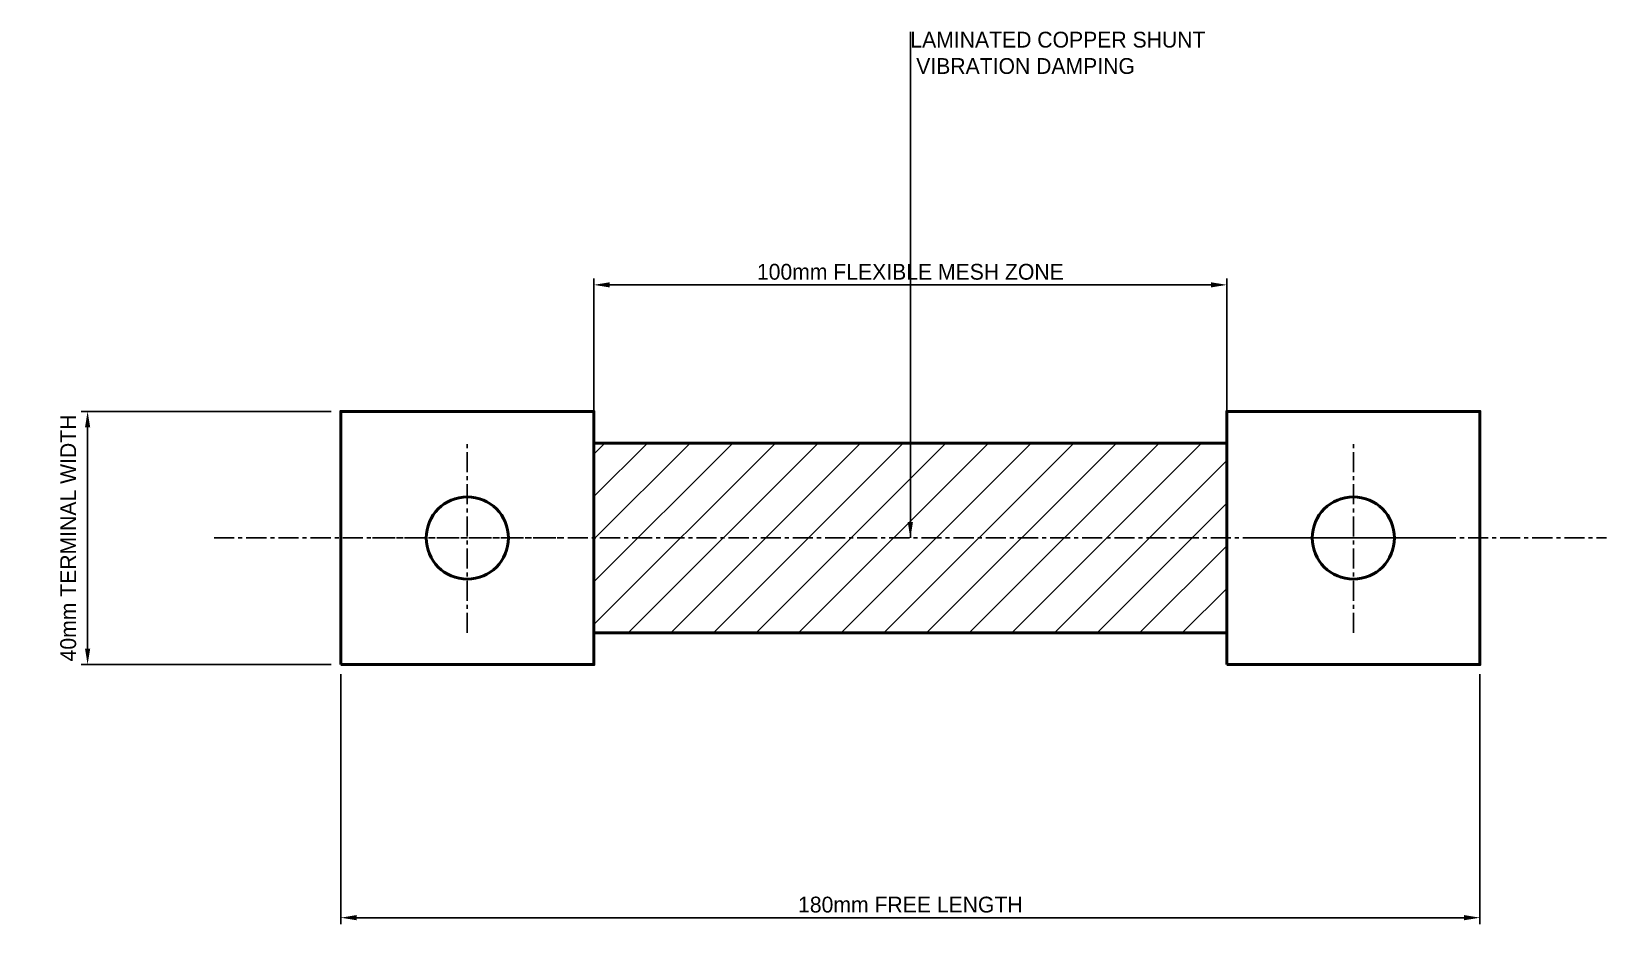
# Model space of a CAD drawing. Header units: metres. Extents: x -49 to 200, y -44 to 100.
import ezdxf

# ---------------------------------------------------------------- set-up
doc = ezdxf.new("R2010")
doc.units = ezdxf.units.M
doc.linetypes.add('CENTER', pattern=[5.08, 3.175, -0.635, 0.635, -0.635])
for name, color, linetype, lineweight in [('CENTERLINES', 7, 'CENTER', 25), ('DIMENSIONS', 7, 'Continuous', 25), ('GEOMETRY', 7, 'Continuous', 50), ('HATCH', 7, 'Continuous', 13)]:
    doc.layers.add(name, color=color, linetype=linetype, lineweight=lineweight)
doc.dimstyles.new('ENGINEERING_STYLE', dxfattribs={"dimtxt": 2.5, "dimasz": 2.5, "dimexe": 1, "dimexo": 1.5, "dimgap": 0.8, "dimtad": 1, "dimcen": 2.5, "dimazin": 3, "dimtfac": 1, "dimtmove": 0, "dimatfit": 3, "dimtfill": 1})

msp = doc.modelspace()

# ---------------------------------------------------------------- hatches: boundary and pattern name
at = {"layer": 'HATCH'}
h = msp.add_hatch(dxfattribs=at)
h.set_pattern_fill('ANSI31', scale=1.5)
h.paths.add_polyline_path([(40, 5), (140, 5), (140, 35), (40, 35)])

# ---------------------------------------------------------------- linework, layer by layer
at = {"layer": 'CENTERLINES'}
for p, q in [((20, 5), (20, 35)), ((160, 5), (160, 35)), ((-20, 20), (200, 20)), ((5, 20), (35, 20)), ((145, 20), (175, 20))]:
    msp.add_line(p, q, dxfattribs=at)
at = {"layer": 'GEOMETRY'}
for points in [[(0, 0), (40, 0), (40, 40), (0, 40)], [(140, 0), (180, 0), (180, 40), (140, 40)], [(40, 5), (140, 5), (140, 35), (40, 35)]]:
    msp.add_lwpolyline(points, close=True, dxfattribs=at)
for centre in [(20, 20), (160, 20)]:
    msp.add_circle(centre, 6.5, dxfattribs=at)

# ---------------------------------------------------------------- texts
at = {"layer": 'DIMENSIONS', "insert": (90, 100), "char_height": 2.5, "attachment_point": 1}
msp.add_mtext('LAMINATED COPPER SHUNT\\P VIBRATION DAMPING', dxfattribs=at)

# ---------------------------------------------------------------- next in the draw order: dimensions: what is measured, and where the dimension line sits
at = {"layer": 'DIMENSIONS'}
for base, p1, p2, text in [((40, 60), (40, 35), (140, 35), '100mm FLEXIBLE MESH ZONE'), ((0, -40), (0, 0), (180, 0), '180mm FREE LENGTH')]:
    msp.add_linear_dim(base=base, p1=p1, p2=p2, text=text, dimstyle='ENGINEERING_STYLE', dxfattribs=at).render()

# ---------------------------------------------------------------- next in the draw order: dimensions: what is measured, and where the dimension line sits
msp.add_linear_dim(base=(-40, 0), p1=(0, 0), p2=(0, 40), angle=90, text='40mm TERMINAL WIDTH', dimstyle='ENGINEERING_STYLE', dxfattribs=at).render()

# ---------------------------------------------------------------- next in the draw order: leaders
msp.add_leader([(90, 20), (90, 100)], dimstyle='ENGINEERING_STYLE', dxfattribs=at)

doc.saveas('drawing.dxf')
